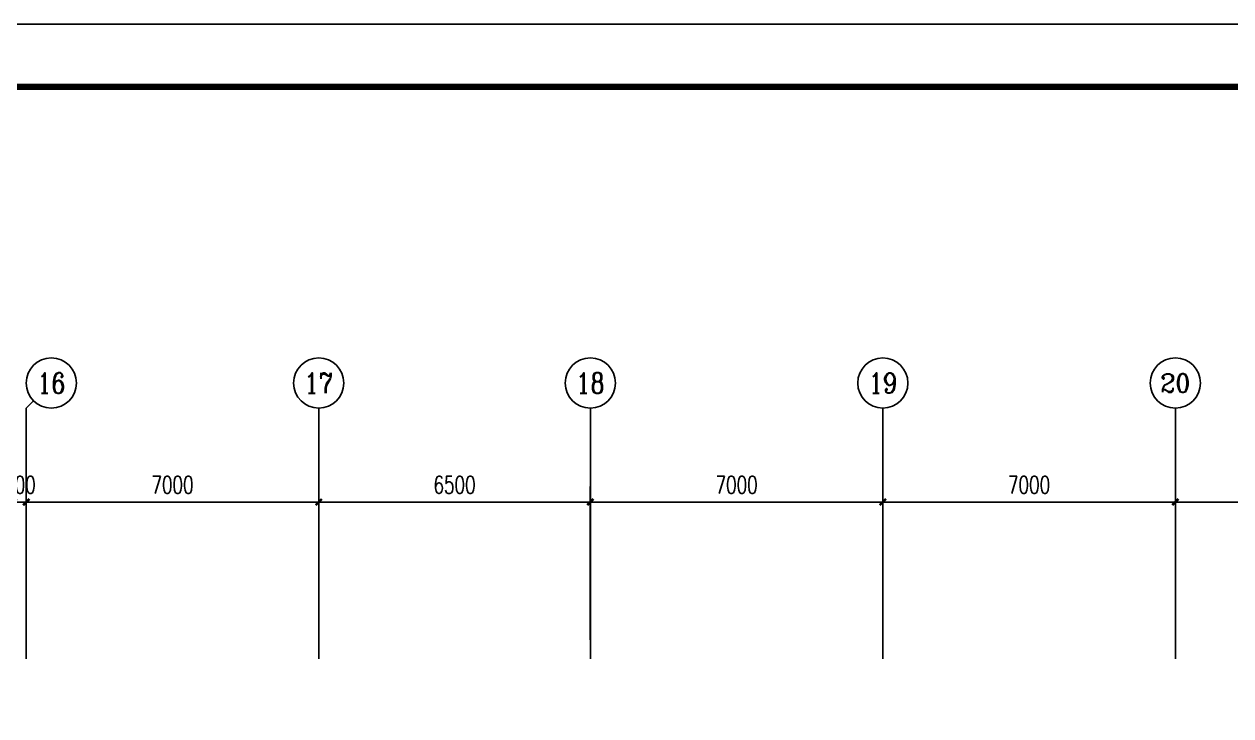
# Model space of a CAD drawing. Extents: x 0 to 302064749, y -59725395 to 1524223.
# Drawn here: x 213456080 to 216343940, y -13129511 to -11473410 of the extents above; entities that cross this region are included whole.
import ezdxf
from ezdxf.enums import TextEntityAlignment as Align

# ---------------------------------------------------------------- set-up
doc = ezdxf.new("R2010")
doc.units = 0
doc.header["$LTSCALE"] = 1000
for name, color, linetype in [('0-底图', 7, 'Continuous'), ('AXIS', 3, 'Continuous'), ('AXIS_TEXT', 7, 'Continuous'), ('BTTK', 7, 'Continuous'), ('PUB_TITLE', 4, 'Continuous')]:
    doc.layers.add(name, color=color, linetype=linetype)
doc.styles.add('_TCH_AXIS', font='COMPLEX', dxfattribs={"bigfont": 'GBCBIG'})
doc.styles.add('A_DIM_T3', font='simplex.shx', dxfattribs={"width": 0.7, "bigfont": 'gbcbig.shx'})
doc.styles.add('COMPLEX', font='COMPLEX')
doc.styles.add('HZ(TK)', font='geniso.shx', dxfattribs={"width": 0.9, "bigfont": 'hztxt.shx'})
doc.dimstyles.new('_TCH_ARCH&&150', dxfattribs={"dimtxt": 420, "dimasz": 150, "dimexe": 375, "dimexo": 450, "dimgap": 202.5, "dimtad": 1, "dimdec": 0, "dimzin": 0, "dimdsep": 46, "dimtxsty": 'A_DIM_T3', "dimblk": 'ARCHTICK', "dimcen": 0.09, "dimclrt": 7, "dimazin": 2, "dimtfac": 1, "dimtdec": 0, "dimtix": 1, "dimtmove": 2, "dimatfit": 3, "dimfxl": 150, "dimtolj": 1, "dimtzin": 0, "dimarcsym": 0})

# ---------------------------------------------------------------- blocks, each defined once
blk = doc.blocks.new('vhtemplate_2020年新竖式图框_A0')
at = {"layer": 'PUB_TITLE', "color": 7}
blk.add_lwpolyline([(0, 0), (1189, 0), (1189, 841), (0, 841)], close=True, dxfattribs=at)
at = {"layer": 'PUB_TITLE', "const_width": 1}
blk.add_lwpolyline([(25, 10), (1179, 10), (1179, 831), (25, 831)], close=True, dxfattribs=at)
at = {"layer": 'BTTK', "color": 4, "style": 'HZ(TK)', "width": 0.9}
for tag, p in [('合作单位', (1144, 743.5)), ('建设单位', (1144, 209.5)), ('工程名称', (1144, 176.5)), ('子项名称', (1154, 160)), ('图纸名称', (1144, 141))]:
    blk.add_attdef(tag, text='', height=3.5, dxfattribs=at).set_placement(p, align=Align.MIDDLE_CENTER)
for tag, p in [('注册证书号', (1156.5, 309.01)), ('注册印章号', (1156.5, 301.01)), ('设计号', (1154, 193)), ('图别', (1137.75, 34)), ('图号', (1170.25, 34)), ('版本号', (1137.75, 26)), ('日期', (1170.25, 26))]:
    blk.add_attdef(tag, text='', height=3.5, dxfattribs=at).set_placement(p, align=Align.MIDDLE)
blk = doc.blocks.new('_AXISO')
blk.add_circle((0, 0), 0.5)
at = {"layer": 'AXIS_TEXT', "style": 'COMPLEX', "width": 1.041667}
blk.add_attdef('A', text='', height=0.56, dxfattribs=at).set_placement((-0.25, -0.28), (0.25, -0.28), align=Align.FIT)
blk = doc.blocks.new('_ArchTick')
at = {"color": 0, "linetype": 'ByBlock', "const_width": 0.4}
blk.add_lwpolyline([(-0.5, -0.5), (0.5, 0.5)], dxfattribs=at)
blk = doc.blocks.new('*D869')
at = {"layer": 'AXIS', "color": 0, "lineweight": -2, "transparency": 16777216}
for p, q in [((1116011, -98243), (1116011, -94568)), ((1116311, -98243), (1116311, -94568)), ((1116011, -94943), (1115861, -94943)), ((1116011, -94943), (1116311, -94943)), ((1116311, -94943), (1116461, -94943))]:
    blk.add_line(p, q, dxfattribs=at)
at = {"layer": 'Defpoints', "color": 0, "transparency": 16777216}
for p in [(1116311, -94943), (1116011, -98693), (1116311, -98693)]:
    blk.add_point(p, dxfattribs=at)
at = {"layer": 'AXIS', "color": 0, "lineweight": -2, "transparency": 16777216, "xscale": 150, "yscale": 150, "zscale": 150}
blk.add_blockref('_ArchTick', (1116011, -94943), dxfattribs=at)
at = {"layer": 'AXIS', "color": 0, "lineweight": -2, "transparency": 16777216, "xscale": 150, "yscale": 150, "zscale": 150, "rotation": 180}
blk.add_blockref('_ArchTick', (1116311, -94943), dxfattribs=at)
at = {"layer": 'AXIS', "color": 7, "transparency": 16777216, "insert": (1116161, -94531), "char_height": 420, "attachment_point": 5, "style": 'A_DIM_T3'}
blk.add_mtext('\\A1;300', dxfattribs=at)
blk = doc.blocks.new('*D870')
at = {"layer": 'AXIS', "color": 0, "lineweight": -2, "transparency": 16777216}
for p, q in [((1116311, -98243), (1116311, -94568)), ((1123311, -98243), (1123311, -94568)), ((1116311, -94943), (1123311, -94943))]:
    blk.add_line(p, q, dxfattribs=at)
at = {"layer": 'Defpoints', "color": 0, "transparency": 16777216}
for p in [(1123311, -94943), (1116311, -98693), (1123311, -98693)]:
    blk.add_point(p, dxfattribs=at)
at = {"layer": 'AXIS', "color": 0, "lineweight": -2, "transparency": 16777216, "xscale": 150, "yscale": 150, "zscale": 150, "rotation": 180}
blk.add_blockref('_ArchTick', (1116311, -94943), dxfattribs=at)
at = {"layer": 'AXIS', "color": 0, "lineweight": -2, "transparency": 16777216, "xscale": 150, "yscale": 150, "zscale": 150}
blk.add_blockref('_ArchTick', (1123311, -94943), dxfattribs=at)
at = {"layer": 'AXIS', "color": 7, "transparency": 16777216, "insert": (1119811, -94531), "char_height": 420, "attachment_point": 5, "style": 'A_DIM_T3'}
blk.add_mtext('\\A1;7000', dxfattribs=at)
blk = doc.blocks.new('*D871')
at = {"layer": 'AXIS', "color": 0, "lineweight": -2, "transparency": 16777216}
for p, q in [((1123311, -98243), (1123311, -94568)), ((1129811, -98243), (1129811, -94568)), ((1123311, -94943), (1129811, -94943))]:
    blk.add_line(p, q, dxfattribs=at)
at = {"layer": 'Defpoints', "color": 0, "transparency": 16777216}
for p in [(1129811, -94943), (1123311, -98693), (1129811, -98693)]:
    blk.add_point(p, dxfattribs=at)
at = {"layer": 'AXIS', "color": 0, "lineweight": -2, "transparency": 16777216, "xscale": 150, "yscale": 150, "zscale": 150, "rotation": 180}
blk.add_blockref('_ArchTick', (1123311, -94943), dxfattribs=at)
at = {"layer": 'AXIS', "color": 0, "lineweight": -2, "transparency": 16777216, "xscale": 150, "yscale": 150, "zscale": 150}
blk.add_blockref('_ArchTick', (1129811, -94943), dxfattribs=at)
at = {"layer": 'AXIS', "color": 7, "transparency": 16777216, "insert": (1126561, -94531), "char_height": 420, "attachment_point": 5, "style": 'A_DIM_T3'}
blk.add_mtext('\\A1;6500', dxfattribs=at)
blk = doc.blocks.new('*D872')
at = {"layer": 'AXIS', "color": 0, "lineweight": -2, "transparency": 16777216}
for p, q in [((1129811, -98243), (1129811, -94568)), ((1136811, -98243), (1136811, -94568)), ((1129811, -94943), (1136811, -94943))]:
    blk.add_line(p, q, dxfattribs=at)
at = {"layer": 'Defpoints', "color": 0, "transparency": 16777216}
for p in [(1136811, -94943), (1129811, -98693), (1136811, -98693)]:
    blk.add_point(p, dxfattribs=at)
at = {"layer": 'AXIS', "color": 0, "lineweight": -2, "transparency": 16777216, "xscale": 150, "yscale": 150, "zscale": 150, "rotation": 180}
blk.add_blockref('_ArchTick', (1129811, -94943), dxfattribs=at)
at = {"layer": 'AXIS', "color": 0, "lineweight": -2, "transparency": 16777216, "xscale": 150, "yscale": 150, "zscale": 150}
blk.add_blockref('_ArchTick', (1136811, -94943), dxfattribs=at)
at = {"layer": 'AXIS', "color": 7, "transparency": 16777216, "insert": (1133311, -94531), "char_height": 420, "attachment_point": 5, "style": 'A_DIM_T3'}
blk.add_mtext('\\A1;7000', dxfattribs=at)
blk = doc.blocks.new('*D873')
at = {"layer": 'AXIS', "color": 0, "lineweight": -2, "transparency": 16777216}
for p, q in [((1136811, -98243), (1136811, -94568)), ((1143811, -98243), (1143811, -94568)), ((1136811, -94943), (1143811, -94943))]:
    blk.add_line(p, q, dxfattribs=at)
at = {"layer": 'Defpoints', "color": 0, "transparency": 16777216}
for p in [(1143811, -94943), (1136811, -98693), (1143811, -98693)]:
    blk.add_point(p, dxfattribs=at)
at = {"layer": 'AXIS', "color": 0, "lineweight": -2, "transparency": 16777216, "xscale": 150, "yscale": 150, "zscale": 150, "rotation": 180}
blk.add_blockref('_ArchTick', (1136811, -94943), dxfattribs=at)
at = {"layer": 'AXIS', "color": 0, "lineweight": -2, "transparency": 16777216, "xscale": 150, "yscale": 150, "zscale": 150}
blk.add_blockref('_ArchTick', (1143811, -94943), dxfattribs=at)
at = {"layer": 'AXIS', "color": 7, "transparency": 16777216, "insert": (1140311, -94531), "char_height": 420, "attachment_point": 5, "style": 'A_DIM_T3'}
blk.add_mtext('\\A1;7000', dxfattribs=at)
blk = doc.blocks.new('*D874')
at = {"layer": 'AXIS', "color": 0, "lineweight": -2, "transparency": 16777216}
for p, q in [((1143811, -98243), (1143811, -94568)), ((1150811, -98243), (1150811, -94568)), ((1143811, -94943), (1150811, -94943))]:
    blk.add_line(p, q, dxfattribs=at)
at = {"layer": 'Defpoints', "color": 0, "transparency": 16777216}
for p in [(1150811, -94943), (1143811, -98693), (1150811, -98693)]:
    blk.add_point(p, dxfattribs=at)
at = {"layer": 'AXIS', "color": 0, "lineweight": -2, "transparency": 16777216, "xscale": 150, "yscale": 150, "zscale": 150, "rotation": 180}
blk.add_blockref('_ArchTick', (1143811, -94943), dxfattribs=at)
at = {"layer": 'AXIS', "color": 0, "lineweight": -2, "transparency": 16777216, "xscale": 150, "yscale": 150, "zscale": 150}
blk.add_blockref('_ArchTick', (1150811, -94943), dxfattribs=at)
at = {"layer": 'AXIS', "color": 7, "transparency": 16777216, "insert": (1147311, -94531), "char_height": 420, "attachment_point": 5, "style": 'A_DIM_T3'}
blk.add_mtext('\\A1;7000', dxfattribs=at)
blk = doc.blocks.new('jgfjh')
at = {"layer": 'AXIS'}
for p, q in [((1116487, -92517.7), (1116311.3, -92693.4)), ((1116311.3, -98693.4), (1116311.3, -92693.4)), ((1123311.3, -98693.4), (1123311.3, -92693.4)), ((1129811.3, -98693.4), (1129811.3, -92693.4)), ((1136811.3, -98693.4), (1136811.3, -92693.4)), ((1143811.3, -98693.4), (1143811.3, -92693.4))]:
    blk.add_line(p, q, dxfattribs=at)
ref = blk.add_blockref('_AXISO', (1116911.3, -92093.4), dxfattribs=dict(at, xscale=1200, yscale=1200, zscale=1200))
ref.add_attrib('A', '16', dxfattribs={"layer": 'AXIS_TEXT', "height": 492.67, "style": '_TCH_AXIS'}).set_placement((1116571.1, -92339.7), (1117251.5, -92339.7), align=Align.FIT)
ref = blk.add_blockref('_AXISO', (1123311.3, -92093.4), dxfattribs=dict(at, xscale=1200, yscale=1200, zscale=1200))
ref.add_attrib('A', '17', dxfattribs={"layer": 'AXIS_TEXT', "height": 481.71, "style": '_TCH_AXIS', "width": 1.034483}).set_placement((1122967.2, -92334.3), (1123655.4, -92334.3), align=Align.FIT)
ref = blk.add_blockref('_AXISO', (1129811.3, -92093.4), dxfattribs=dict(at, xscale=1200, yscale=1200, zscale=1200))
ref.add_attrib('A', '18', dxfattribs={"layer": 'AXIS_TEXT', "height": 481.71, "style": '_TCH_AXIS', "width": 1.034483}).set_placement((1129467.2, -92334.3), (1130155.4, -92334.3), align=Align.FIT)
ref = blk.add_blockref('_AXISO', (1136811.3, -92093.4), dxfattribs=dict(at, xscale=1200, yscale=1200, zscale=1200))
ref.add_attrib('A', '19', dxfattribs={"layer": 'AXIS_TEXT', "height": 492.67, "style": '_TCH_AXIS'}).set_placement((1136471.1, -92339.7), (1137151.5, -92339.7), align=Align.FIT)
ref = blk.add_blockref('_AXISO', (1143811.3, -92093.4), dxfattribs=dict(at, xscale=1200, yscale=1200, zscale=1200))
ref.add_attrib('A', '20', dxfattribs={"layer": 'AXIS_TEXT', "height": 441.41, "style": '_TCH_AXIS'}).set_placement((1143454, -92314.1), (1144168.6, -92314.1), align=Align.FIT)
for p1, p2, picture, middle in [((1116011.3, -98693.4), (1116311.3, -98693.4), '*D869', (1116161.3, -94530.9)), ((1116311.3, -98693.4), (1123311.3, -98693.4), '*D870', (1119811.3, -94530.9)), ((1123311.3, -98693.4), (1129811.3, -98693.4), '*D871', (1126561.3, -94530.9)), ((1129811.3, -98693.4), (1136811.3, -98693.4), '*D872', (1133311.3, -94530.9)), ((1136811.3, -98693.4), (1143811.3, -98693.4), '*D873', (1140311.3, -94530.9)), ((1143811.3, -98693.4), (1150811.3, -98693.4), '*D874', (1147311.3, -94530.9))]:
    dim = blk.add_aligned_dim(p1=p1, p2=p2, distance=3750, dimstyle='_TCH_ARCH&&150', dxfattribs=at)
    dim.commit()
    dim.dimension.update_dxf_attribs({"geometry": picture, "text_midpoint": middle})
blk = doc.blocks.new('1#教学楼-电提建筑结构')
at = {"layer": '0-底图', "xscale": 150, "yscale": 150, "zscale": 150}
blk.add_blockref('vhtemplate_2020年新竖式图框_A0', (2031891.8, -240433), dxfattribs=at)
at = {"layer": '0-底图'}
blk.add_blockref('jgfjh', (997396.8, -30782), dxfattribs=at)

msp = doc.modelspace()

# ---------------------------------------------------------------- block references
at = {"xscale": 100, "yscale": 100, "zscale": 100}
msp.add_blockref('1#教学楼-电提建筑结构', (2090275, -45113), dxfattribs=at)

doc.saveas('drawing.dxf')
